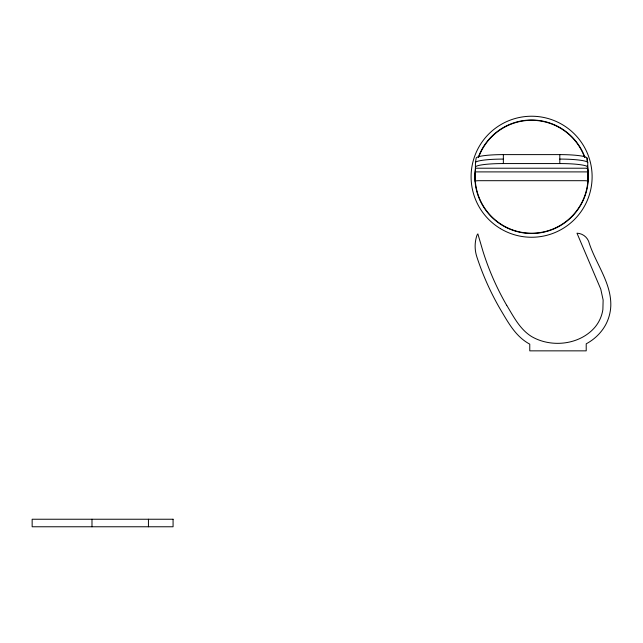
<?xml version="1.0" encoding="UTF-8"?>
<svg xmlns="http://www.w3.org/2000/svg" width="643" height="643" viewBox="0 0 643 643"><rect width="100%" height="100%" fill="white"/><g stroke="black" fill="none" stroke-linecap="round" stroke-linejoin="round"><path stroke-width="0.96" d="M475.362 171.898L475.466 162.639L476.15 158.162A27.207 3.553 0 0 1 503.356 154.609L559.812 154.609A27.231 3.553 0 0 1 587.067 158.154L587.742 162.631L587.839 171.898A56.97 56.488 0 0 1 587.839 181.599L587.871 181.189A3.745 0.49 0 0 0 584.141 180.691L479.067 180.691A3.745 0.49 0 0 0 475.33 181.189L475.362 181.599A56.97 56.488 0 0 1 475.362 171.898L587.839 171.898M475.466 167.116A27.553 3.593 0 0 1 503.356 163.563L559.812 163.563A27.569 3.601 0 0 1 587.742 167.116M475.466 168.217L587.742 168.217M506.724 305.312C513.114 315.809 518.909 327.4 529.068 334.842A38.21 38.21 0 0 0 532.211 336.9C551.991 348.008 580.026 344.744 595.032 327.126A37.334 37.334 0 0 0 598.963 321.299A35.895 35.895 0 0 0 602.885 309.532L603.134 300.024L600.771 289.125L576.988 233.192A13.157 13.157 0 0 1 588.586 241.165C595.064 262.858 611.533 282.462 610.794 306.052A43.796 43.796 0 0 1 605.577 324.932C601.157 332.961 594.277 339.512 586.215 343.82L586.215 350.853L529.768 350.853L529.768 344.134L528.458 343.426A46.778 46.778 0 0 1 522.341 339.15C512.608 331.121 506.604 319.732 500.214 309.106A273.685 273.685 0 0 1 476.905 257.039A33.999 33.999 0 0 1 477.01 235.097L477.862 233.875L482.845 250.891A266.588 266.588 0 0 0 506.708 305.329M587.332 168.088L587.742 170.845A56.206 56.206 0 0 0 587.356 167.919A56.447 56.447 0 0 1 533.079 233.176A56.447 56.447 0 0 1 475.458 170.845M587.067 158.154L587.067 160.863M559.812 154.609L559.812 163.563M503.356 154.609L503.356 163.563M148.437 519.239L148.437 526.77M91.989 519.239L91.989 526.77M587.308 165.918A56.753 56.753 0 0 1 532.589 233.489A56.753 56.753 0 0 1 475.547 167.871M478.271 157.334A56.753 56.753 0 0 1 584.929 157.334M478.561 157.439A56.447 56.447 0 0 1 584.648 157.439M475.466 162.639A27.553 3.593 0 0 1 503.356 159.086M559.812 159.086A27.569 3.601 0 0 1 587.742 162.631M173.071 519.239L32.15 519.239L32.15 526.77L173.071 526.77L173.071 519.239M500.439 228.619A60.514 60.514 0 0 0 592.107 177.806A60.514 60.514 0 0 0 502.263 123.818A60.514 60.514 0 0 0 500.439 228.619"/></g></svg>
